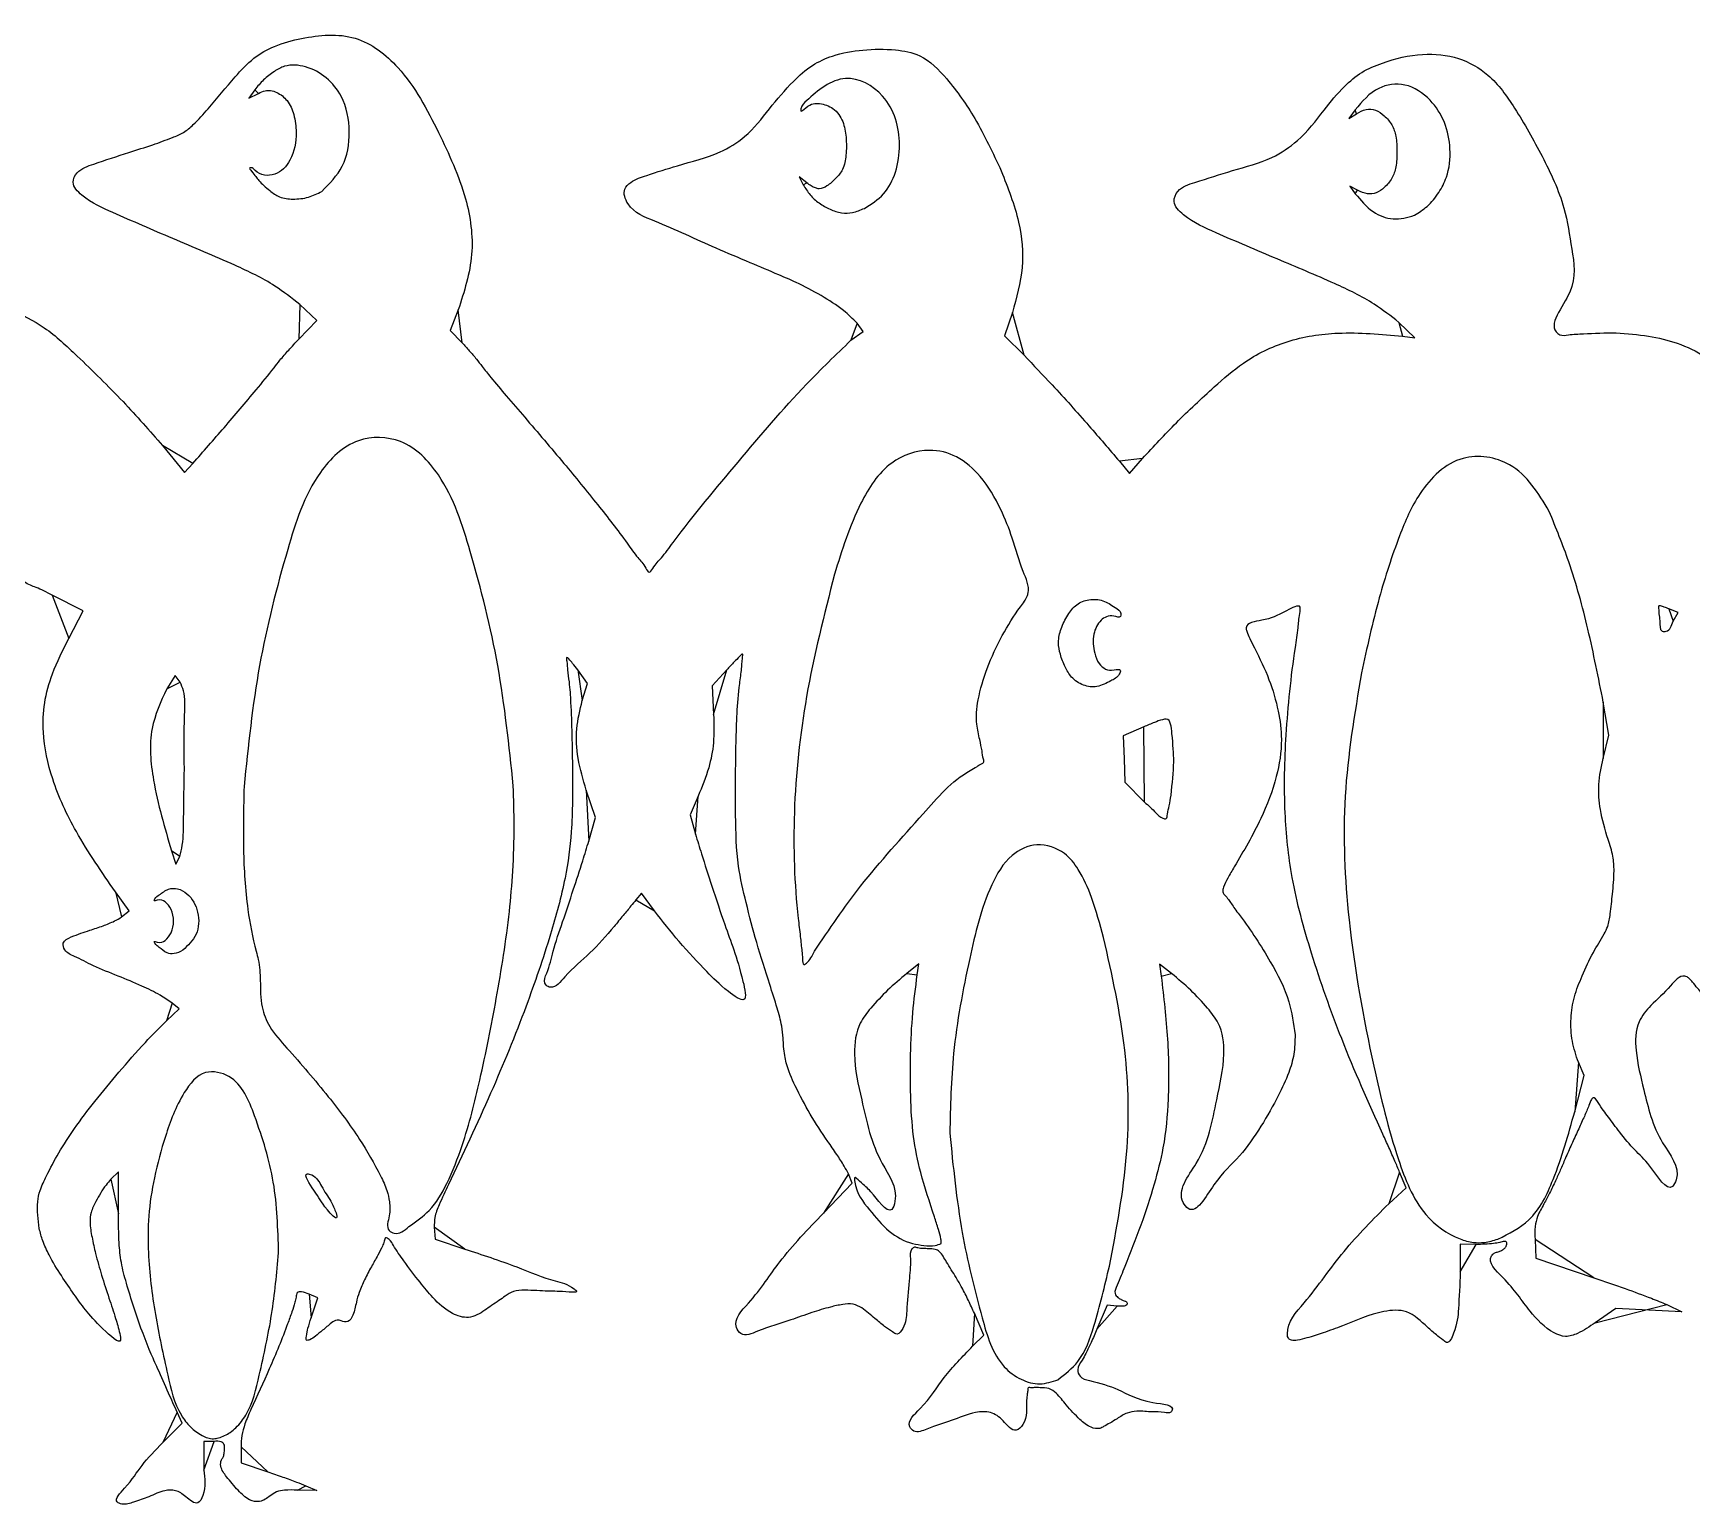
# Model space of a CAD drawing. Extents: x 0 to 2979, y 17 to 451.
# Drawn here: x 1787.6 to 2269.7, y 20 to 447.6 of the extents above; entities that cross this region are included whole.
import ezdxf

# ---------------------------------------------------------------- set-up
doc = ezdxf.new("R2010")
doc.units = 0
doc.layers.add('Layer_1', color=7, linetype='CONTINUOUS')

msp = doc.modelspace()

# ---------------------------------------------------------------- linework, layer by layer
at = {"layer": 'Layer_1', "color": 7}
for points in [[(1851.98728, 431.182112), (1850.26296, 428.760544), (1853.07408, 430.101096)], [(2171.82264, 425.336936), (2170.02624, 422.8), (2172.18496, 424.2)], [(2012.42232, 404.125136), (2010.2292, 405.850248), (2011.4384, 403.525136)], [(1871.44784, 401.608104), (1871.44784, 401.608104)], [(2172.5672, 401.974512), (2170.3344, 403.139168), (2171.88896, 400.969584)], [(2029.19968, 396.712048), (2029.2, 396.712048)], [(2189.07424, 394.695904), (2189.07424, 394.695904)], [(1864.76232, 358.675992), (1870, 364.151984), (1865.07544, 368.78508)], [(1911.14192, 367.213944), (1908.82664, 361.227888), (1912.29408, 357.613944)], [(2072.19896, 366.42128), (2069.8688, 359.64256), (2075.58536, 354.02128)], [(2025.29504, 358.382352), (2028.82528, 360.917552), (2027.09032, 363.354032)], [(2185.6, 359.53176), (2189.2, 359.103064), (2184.52112, 363.590216)], [(1825.2, 327.766008), (1831.6, 319.932008), (1834, 322.611304)], [(2103.32912, 323.230552), (2106.25824, 319.669264), (2110.05232, 324.034632)], [(1797.9448, 271.703016), (1802.1564, 279.805936), (1793.08568, 284.303016)], [(2264.25448, 276.754192), (2265.70904, 279.2314), (2263.05448, 280.348096)], [(2264.25448, 276.754176), (2264.25448, 276.754192)], [(1830.30328, 259.072128), (1828.85624, 260.944264), (1826.40008, 257.072128)], [(1947.16136, 253.67416), (1948.72272, 258.690872), (1945.86568, 262.583032)], [(1989.16944, 262.600008), (1984.9436, 258.000008), (1985.36288, 249.600008)], [(2100.82, 259.4), (2100.82, 259.4)], [(2243.91712, 236.869216), (2245.62112, 243.671024), (2243.96712, 253.235512)], [(2110.40008, 246.052424), (2104.4448, 243.43008), (2104.67976, 236.71504), (2104.91472, 230), (2110.62976, 224.207584)], [(1831.54408, 233.882872), (1831.54408, 233.882872)], [(1949.08784, 212.87708), (1951.07688, 219.75416), (1948.3456, 227.67708)], [(1980.88368, 225.933144), (1978.57632, 220.524512), (1980.10672, 214.862264)], [(2118.31632, 226.15324), (2118.31632, 226.15324)], [(1827.76744, 210.0676), (1829.01656, 206.135192), (1830.17728, 208.350472)], [(1813.29424, 190.809744), (1815.49808, 192.567024), (1811.494, 198.083568)], [(1968.1836, 192.568864), (1964.40936, 197.709144), (1962.80368, 195.773512)], [(1831.068, 181.131752), (1831.068, 181.131752)], [(2014.65744, 180.82096), (2014.65744, 180.82096)], [(2044.55816, 173.969696), (2045.0588, 177.139392), (2041.52936, 174.38468)], [(2118.4836, 174.372912), (2114.96904, 177.115848), (2115.48592, 173.55792)], [(1826.30152, 160.645976), (1830.00016, 164.09184), (1828.00776, 165.729976)], [(2235.65536, 134.171368), (2238.36768, 144.742744), (2236.72328, 148.571368)], [(1812.41776, 104.558168), (1812.40016, 116.716224), (1810.17304, 114.582544)], [(2017.29536, 104.752888), (2025.66616, 113.488496), (2024.54864, 116.144248)], [(2181.6104, 107.483016), (2186.63616, 112.135968), (2184.772, 116.667984)], [(1874.13392, 108.197888), (1874.13392, 108.197888)], [(1896.8, 100.834864), (1896.8, 100.834864)], [(1904.15248, 100.630544), (1904.4, 97.2), (1913.04544, 94.288768)], [(2213.33792, 97.196328), (2213.33792, 97.196296)], [(2224.16336, 97.050704), (2224.4, 91.692464), (2241.24128, 85.97116)], [(2051.53672, 95.897552), (2051.53672, 95.89756)], [(2207, 95.650088), (2202.4, 95.700168), (2202.392, 87.650088)], [(1868.36472, 74.29636), (1870.3396, 80.10264), (1867.77776, 81.179824)], [(2102.7004, 77.727064), (2099.80272, 77.976712), (2096.7888, 70.982864)], [(2262.44128, 78.173264), (2266.8, 76.09668), (2257.2, 76.550976), (2247.6, 77.00528), (2241.6, 72.908224)], [(2060.64416, 66.058904), (2063.90408, 69.3178), (2061.15024, 75.652616)], [(2085.43976, 56.328576), (2085.43976, 56.328576)], [(1825.22024, 38.079952), (1830.90088, 43.759792), (1829.4632, 46.879952)], [(1844.88168, 41.03096), (1844.88168, 41.03096)], [(1840.2, 38.399104), (1837.2, 38.398304), (1837.2, 30.038408)], [(1848, 36.79884), (1848, 32.223008), (1855.8, 29.583232)], [(1866.8, 25.540328), (1870, 24.1372), (1864.38552, 24.2686)]]:
    msp.add_lwpolyline(points, close=True, dxfattribs=at)
for points, knots in [([(1865.07544, 368.78508), (1862.719621, 370.644052), (1856.924285, 375.21714), (1844.235594, 381.186451), (1828.429712, 387.782656), (1813.186606, 394.38803), (1803.350821, 398.746648), (1798.389933, 403.704937), (1800.669918, 408.11639), (1806.964413, 410.154784), (1814.254032, 412.64054), (1821.97881, 415.016784), (1827.268709, 416.977012), (1831.410824, 418.633986), (1834.853782, 421.589202), (1839.733999, 427.098481), (1845.249185, 433.822163), (1851.299361, 440.470236), (1858.037019, 444.257029), (1867.879642, 446.846017), (1881.563127, 448.106863), (1896.380185, 436.525003), (1902.034362, 425.413877), (1905.4, 418.8)], [0, 0, 0, 0, 8.981447, 22.094439, 41.757604, 60.722267, 71.05387, 75.597433, 78.562934, 83.993593, 94.725495, 102.038042, 108.133319, 111.708764, 115.304374, 121.593323, 133.801892, 141.443857, 148.364563, 156.576819, 172.110301, 187.204108, 209.401803, 209.401803, 209.401803, 209.401803]), ([(2027.09032, 363.354032), (2025.808339, 364.606261), (2022.649227, 367.692056), (2016.533887, 371.47762), (2010.227049, 374.902159), (2003.22268, 377.830992), (1995.503904, 381.177709), (1983.310282, 386.1347), (1971.713459, 391.859603), (1960.846277, 395.815777), (1958.727603, 401.990358), (1961.882763, 404.993062), (1967.270761, 406.730045), (1975.975168, 409.577086), (1985.99579, 412.011195), (1995.413265, 417.620878), (2001.483886, 425.657613), (2007.623994, 432.935676), (2013.691913, 438.385015), (2020.646819, 441.560537), (2028.909697, 442.966825), (2037.45778, 443.089126), (2046.602836, 441.426884), (2054.241015, 433.46988), (2062.132995, 422.232422), (2066.549266, 412.778816), (2068.96856, 407.6)], [0, 0, 0, 0, 5.363973, 13.218129, 21.442642, 26.894124, 35.972002, 46.711252, 66.23347, 75.494686, 79.859857, 82.403942, 87.493723, 96.879651, 109.871549, 118.284656, 129.133129, 139.718442, 146.944968, 153.351534, 162.369129, 171.848152, 179.076241, 189.406499, 203.499165, 220.572129, 220.572129, 220.572129, 220.572129]), ([(2184.52112, 363.590216), (2182.188818, 365.414568), (2176.444847, 369.907566), (2164.32276, 375.673236), (2148.888764, 382.112901), (2133.8072, 388.511603), (2123.660996, 393.052662), (2118.398414, 398.05177), (2120.51051, 402.790943), (2127.289131, 404.847127), (2136.288373, 407.836909), (2146.917306, 410.543102), (2156.184646, 416.654861), (2162.254439, 424.602438), (2167.952069, 431.681987), (2173.639494, 436.520245), (2181.386099, 439.759712), (2190.88457, 442.044773), (2201.879975, 441.053646), (2211.624294, 435.454492), (2219.088933, 424.855561), (2226.339859, 411.902281), (2232.810852, 398.372108), (2234.769204, 384.634926), (2236.904182, 372.914592), (2227.286381, 362.598463), (2231.860349, 359.60978), (2234.524681, 360.127505), (2239.850014, 360.311463), (2247.708069, 360.765591), (2256.855057, 359.756187), (2265.726898, 357.810946), (2274.454552, 353.49502), (2283.765132, 346.35262), (2291.884085, 338.879945), (2298.488321, 331.825182), (2302.191317, 329.244755), (2304.473762, 325.804354), (2306.236383, 327.708573), (2308.194714, 329.355722), (2313.038607, 334.381178), (2320.136007, 340.739013), (2331.010794, 346.390326), (2338.509529, 346.931804), (2342.22368, 347.2)], [0, 0, 0, 0, 8.863919, 21.829976, 39.986959, 59.346408, 70.145536, 74.881927, 78.035715, 83.591171, 95.063273, 107.138543, 116.051892, 127.778182, 136.887433, 143.344476, 149.898385, 161.875519, 172.375395, 182.192274, 194.524351, 210.627635, 226.963528, 239.088503, 251.643147, 264.116796, 264.861809, 267.315962, 271.692006, 281.208297, 290.666851, 299.282864, 308.296653, 319.629737, 334.252746, 341.90832, 347.461856, 349.715509, 350.991129, 353.970918, 358.017644, 371.484646, 382.76971, 393.844749, 393.844749, 393.844749, 393.844749]), ([(1871.44784, 401.608104), (1873.718278, 403.902828), (1878.425806, 408.66071), (1880.035948, 419.115062), (1878.339578, 428.473762), (1873.062292, 434.978097), (1867.170722, 438.171285), (1861.415109, 438.674464), (1857.460028, 436.44225), (1854.494577, 434.177196), (1852.812037, 432.167323), (1851.98728, 431.182112)], [0, 0, 0, 0, 9.466228, 19.627284, 30.254465, 37.124871, 43.971251, 50.021642, 53.34803, 57.343155, 61.184461, 61.184461, 61.184461, 61.184461]), ([(2029.2, 396.712048), (2031.190121, 397.963291), (2035.249364, 400.515449), (2038.715605, 407.422774), (2040.090036, 417.436699), (2036.861477, 429.575299), (2023.090171, 437.184157), (2014.695214, 430.194137), (2010.909221, 426.626352), (2010.51683, 424.433517), (2013.283175, 427.172647), (2016.007316, 427.466267), (2020.55494, 425.986797), (2023.199891, 422.053092), (2024.005206, 417.188457), (2023.993281, 412.498641), (2023.237177, 408.169349), (2020.904827, 405.258531), (2018.645771, 403.357332), (2016.471929, 402.1811), (2014.856245, 402.653236), (2013.659417, 403.243816), (2012.846679, 403.822819), (2012.42232, 404.125136)], [0, 0, 0, 0, 6.939302, 14.154074, 22.217163, 37.143328, 49.119433, 62.065664, 64.990276, 65.604447, 67.360019, 71.550578, 75.677413, 80.410346, 85.026971, 90.295074, 94.524094, 97.85683, 101.15269, 103.603344, 104.62876, 106.055581, 107.614584, 107.614584, 107.614584, 107.614584]), ([(1853.07408, 430.101096), (1853.714509, 430.414086), (1854.823145, 430.955898), (1856.721264, 431.078555), (1859.033315, 430.24557), (1861.782155, 428.060312), (1863.618363, 423.7709), (1864.304005, 417.79428), (1863.235161, 411.138959), (1858.337814, 405.704284), (1852.975699, 406.321936), (1851.33576, 408.606338), (1850.230887, 408.443149), (1851.979159, 406.476086), (1853.060583, 404.671899), (1856.134535, 402.029304), (1859.216629, 399.67887), (1863.318235, 399.26386), (1867.555573, 399.705426), (1870.190886, 400.99366), (1871.44784, 401.608104)], [0, 0, 0, 0, 2.120902, 3.671456, 5.552125, 9.372406, 13.839913, 19.129357, 27.351915, 33.392637, 39.191398, 40.668087, 40.955233, 42.026032, 45.49256, 49.756649, 53.159956, 57.094728, 61.660565, 65.824246, 65.824246, 65.824246, 65.824246]), ([(2189.07424, 394.695904), (2190.348083, 395.497323), (2193.130214, 397.247658), (2196.235087, 401.154131), (2199.089144, 406.681362), (2199.819877, 413.86725), (2198.258017, 421.799671), (2193.847741, 428.685302), (2186.877081, 433.501284), (2177.620648, 432.229522), (2173.879037, 427.78155), (2171.82264, 425.336936)], [0, 0, 0, 0, 4.489006, 9.804189, 14.724423, 23.002269, 30.88906, 38.559627, 47.124786, 54.74893, 64.052354, 64.052354, 64.052354, 64.052354]), ([(2172.18496, 424.2), (2173.110299, 424.715978), (2174.83272, 425.676418), (2177.950866, 425.452288), (2180.498547, 423.621065), (2182.687847, 421.057136), (2183.907063, 417.358457), (2184.052583, 413.199451), (2183.905875, 409.043496), (2182.691393, 405.337648), (2180.523699, 402.84079), (2178.141957, 401.002928), (2175.197703, 400.720735), (2173.503445, 401.528269), (2172.5672, 401.974512)], [0, 0, 0, 0, 3.123026, 5.81318, 8.829614, 12.298756, 15.784091, 20.259657, 24.735223, 28.220558, 31.6897, 34.535432, 37.017501, 40.08318, 40.08318, 40.08318, 40.08318]), ([(1905.4, 418.8), (1908.378986, 412.525321), (1913.690438, 401.337736), (1916.26407, 383.08277), (1912.859734, 372.535869), (1911.14192, 367.213944)], [0, 0, 0, 0, 20.800675, 37.087046, 53.675611, 53.675611, 53.675611, 53.675611]), ([(2068.96856, 407.6), (2070.902488, 402.716601), (2074.458033, 393.738422), (2075.846917, 379.367172), (2073.422749, 370.764269), (2072.19896, 366.42128)], [0, 0, 0, 0, 15.722693, 28.906328, 42.347066, 42.347066, 42.347066, 42.347066]), ([(2011.4384, 403.525136), (2012.048118, 402.534805), (2013.279607, 400.534563), (2015.987393, 398.147452), (2019.119966, 396.398293), (2022.40945, 395.248833), (2025.951341, 395.326877), (2028.059342, 396.22578), (2029.19968, 396.712048)], [0, 0, 0, 0, 3.473603, 7.01588, 10.672681, 14.207564, 17.339783, 21.030927, 21.030927, 21.030927, 21.030927]), ([(2171.88896, 400.969584), (2173.461585, 399.064813), (2176.353379, 395.562257), (2182.921933, 392.942154), (2187.009578, 394.107361), (2189.07424, 394.695904)], [0, 0, 0, 0, 7.350607, 13.516539, 19.809504, 19.809504, 19.809504, 19.809504]), ([(1757.86472, 370.05028), (1761.892845, 370.168795), (1769.641102, 370.396764), (1780.916826, 367.548386), (1791.491591, 362.248777), (1801.914533, 352.39442), (1813.494418, 341.102957), (1821.414838, 332.078696), (1825.2, 327.766008)], [0, 0, 0, 0, 12.036762, 23.15319, 34.512461, 47.113086, 65.905457, 83.106849, 83.106849, 83.106849, 83.106849]), ([(1834, 322.611304), (1837.030821, 326.060578), (1843.23553, 333.121946), (1851.112384, 342.377903), (1856.491515, 348.929763), (1859.50509, 352.894212), (1861.924252, 355.631871), (1863.790174, 357.633265), (1864.76232, 358.675992)], [0, 0, 0, 0, 13.774795, 28.199819, 36.460527, 39.202495, 43.134928, 47.412171, 47.412171, 47.412171, 47.412171]), ([(1912.29408, 357.613944), (1912.986336, 356.865457), (1914.404621, 355.331967), (1916.339035, 353.065512), (1918.343394, 350.41723), (1921.184548, 346.847153), (1925.334498, 341.932093), (1932.472451, 333.644479), (1941.479641, 323.202394), (1951.434277, 310.90206), (1958.492161, 301.95082), (1963.067131, 295.37078), (1965.197595, 293.221916), (1966.595472, 290.352282), (1968.287806, 293.138451), (1970.494119, 295.383914), (1978.597371, 306.512424), (1992.401121, 322.885311), (2009.34911, 343.019103), (2020.930112, 354.176923), (2025.29504, 358.382352)], [0, 0, 0, 0, 3.058587, 6.266388, 8.933518, 13.020789, 19.952809, 28.230833, 45.826691, 61.385923, 75.45552, 80.654305, 84.444411, 86.006079, 87.543278, 91.523649, 97.091688, 127.184959, 157.258131, 175.449084, 175.449084, 175.449084, 175.449084]), ([(2110.05232, 324.034632), (2113.285795, 327.532269), (2119.953831, 334.745057), (2129.78522, 343.92346), (2139.907536, 352.777313), (2152.115435, 358.761129), (2168.121894, 361.196158), (2179.361046, 360.125881), (2185.6, 359.53176)], [0, 0, 0, 0, 14.283199, 29.454654, 40.355397, 54.511962, 69.540779, 88.292855, 88.292855, 88.292855, 88.292855]), ([(2075.58536, 354.02128), (2078.318098, 351.166632), (2084.746006, 344.45197), (2093.980313, 334.168647), (2100.390587, 326.668632), (2103.32912, 323.230552)], [0, 0, 0, 0, 11.855046, 27.885274, 41.453492, 41.453492, 41.453492, 41.453492]), ([(1927.13024, 228.940344), (1925.909223, 240.625726), (1923.50339, 263.650034), (1915.802779, 293.825205), (1908.478598, 317.171595), (1895.933766, 330.27702), (1880.679255, 330.660132), (1867.723052, 317.846897), (1860.378198, 294.286408), (1852.47276, 263.818646), (1850.084439, 240.498151), (1848.87616, 228.700048)], [0, 0, 0, 0, 35.186368, 69.329511, 93.39336, 108.057361, 120.264822, 134.68113, 158.942554, 193.621743, 229.130748, 229.130748, 229.130748, 229.130748]), ([(2014.65744, 180.82096), (2019.001398, 187.235694), (2028.556863, 201.346276), (2044.2389, 218.334757), (2054.998848, 230.828076), (2061.720108, 234.358267), (2062.876439, 235.187842), (2064.101241, 235.614244), (2063.585224, 237.23511), (2063.415551, 239.287851), (2062.610544, 242.742567), (2061.846269, 246.401997), (2061.649004, 250.320293), (2062.514597, 255.813353), (2064.844229, 263.418184), (2068.938216, 272.534042), (2073.00941, 278.805254), (2075.64844, 282.443307), (2076.453019, 283.797013), (2077.381153, 286.715388), (2074.533057, 292.492169), (2072.510004, 300.504466), (2068.69892, 310.032158), (2063.783102, 318.495903), (2056.553911, 325.004582), (2046.926539, 327.363297), (2035.286427, 323.208947), (2026.317048, 309.015109), (2022.677248, 297.36404), (2020.49568, 290.3808)], [0, 0, 0, 0, 23.186003, 51.00258, 69.630286, 71.786269, 73.40546, 74.137427, 75.118442, 77.546718, 80.903617, 85.457832, 88.855227, 92.579213, 102.079526, 112.633509, 122.454658, 124.440936, 126.120364, 127.161471, 133.489117, 143.731911, 152.682844, 163.987871, 172.934639, 181.024125, 192.574969, 207.300057, 229.329322, 229.329322, 229.329322, 229.329322]), ([(2228.24896, 308.650152), (2225.069792, 313.96139), (2219.448208, 323.35302), (2201.540621, 326.237521), (2190.236381, 314.864458), (2183.924961, 300.04162), (2178.217339, 282.501027), (2175.264674, 269.012641), (2173.66488, 261.704448)], [0, 0, 0, 0, 17.782026, 31.443178, 47.550683, 61.195197, 80.17789, 102.625279, 102.625279, 102.625279, 102.625279]), ([(2243.96712, 253.235512), (2242.558431, 260.305893), (2239.820393, 274.04844), (2234.792323, 292.670409), (2230.230535, 303.810889), (2228.24896, 308.650152)], [0, 0, 0, 0, 21.631014, 42.043738, 57.720477, 57.720477, 57.720477, 57.720477]), ([(2020.49568, 290.3808), (2017.500193, 278.589966), (2011.717569, 255.828406), (2008.117734, 222.265446), (2008.8837, 198.68328), (2010.543506, 185.532208), (2010.954616, 181.376746), (2011.199804, 179.069311), (2011.222034, 176.382679), (2013.592082, 178.407329), (2014.205583, 179.797252), (2014.65744, 180.82096)], [0, 0, 0, 0, 36.445158, 70.35538, 101.101283, 106.420527, 110.682764, 112.96647, 114.643705, 115.973608, 119.691174, 119.691174, 119.691174, 119.691174]), ([(1793.08568, 284.303016), (1791.499202, 285.150425), (1788.731961, 286.628534), (1785.79505, 287.383072), (1783.462247, 289.302926), (1782.933508, 287.99016), (1783.087776, 286.73735), (1783.218508, 285.641517), (1783.29504, 285)], [0, 0, 0, 0, 5.183438, 9.041302, 10.742674, 11.322451, 12.687708, 14.615522, 14.615522, 14.615522, 14.615522]), ([(2100.82, 259.4), (2101.726551, 259.855544), (2102.966027, 260.478385), (2103.99601, 262.989352), (2101.282151, 262.429724), (2099.264415, 262.586534), (2097.059172, 264.590485), (2095.782478, 268.147539), (2095.381804, 272.692981), (2097.497111, 277.229418), (2100.728133, 278.796838), (2103.66159, 277.571621), (2103.837112, 279.659809), (2101.492583, 281.061411), (2098.674469, 283.028948), (2094.479332, 283.271496), (2090.635135, 281.807263), (2088.094425, 278.449727), (2086.284458, 274.734285), (2085.351736, 270.758774), (2086.091087, 266.951439), (2087.38043, 263.558271), (2089.367476, 260.198815), (2092.653925, 257.871549), (2097.021378, 257.401032), (2099.518672, 258.715196), (2100.82, 259.4)], [0, 0, 0, 0, 3.140433, 4.293738, 6.131705, 8.596771, 11.064128, 14.308793, 19.85088, 24.37539, 28.286627, 30.189727, 30.981199, 33.437976, 37.463187, 41.542587, 45.371896, 49.34536, 53.777588, 57.813513, 61.295281, 65.220206, 68.704567, 72.850939, 76.828925, 81.157361, 81.157361, 81.157361, 81.157361]), ([(2184.772, 116.667984), (2184.323684, 117.727536), (2183.311822, 120.118977), (2181.678822, 123.798877), (2176.280782, 135.562977), (2168.071597, 154.121089), (2159.242636, 179.036753), (2153.215893, 200.956211), (2150.993791, 222.321028), (2151.547153, 244.783717), (2153.384923, 262.38601), (2155.270015, 274.413983), (2155.484846, 277.941594), (2156.352832, 282.158034), (2149.67177, 278.598229), (2146.712156, 277.14974), (2139.772522, 276.299673), (2140.405871, 273.392292), (2141.297141, 271.512732), (2143.673272, 266.879235), (2146.953007, 260.054891), (2149.613165, 251.090218), (2150.858372, 241.543209), (2149.13593, 230.793185), (2144.309547, 218.303768), (2138.796445, 208.888291), (2134.896821, 202.328511), (2133.77706, 200.011117), (2133.084207, 197.994154), (2134.721113, 196.459835), (2136.146206, 194.081218), (2140.901178, 187.965737), (2146.801629, 178.874003), (2152.883692, 167.318359), (2153.938468, 159.818075), (2154.3936, 156.581736)], [0, 0, 0, 0, 3.451448, 7.790024, 12.077026, 42.283444, 68.616245, 91.353453, 110.263609, 132.874627, 158.392878, 164.126896, 168.377813, 170.22986, 174.275387, 182.034927, 187.039971, 188.034866, 190.314053, 193.420892, 203.563976, 213.038315, 221.346394, 232.231891, 245.277143, 261.276245, 265.077313, 267.936384, 269.290644, 270.867317, 273.956664, 277.89032, 293.868003, 306.709182, 316.455653, 316.455653, 316.455653, 316.455653]), ([(2263.05448, 280.348096), (2262.587537, 280.533746), (2261.772673, 280.857725), (2260.888875, 281.12521), (2259.932959, 281.312368), (2260.13244, 280.056547), (2260.093908, 278.7696), (2260.581639, 276.659985), (2260.190918, 273.672775), (2263.278079, 273.74571), (2263.834029, 275.458693), (2264.25448, 276.754176)], [0, 0, 0, 0, 1.472109, 2.568981, 3.074956, 3.779158, 5.350314, 7.459774, 10.51814, 11.664359, 15.221028, 15.221028, 15.221028, 15.221028]), ([(1811.494, 198.083568), (1807.526152, 203.81941), (1800.376217, 214.155212), (1792.977169, 229.802291), (1790.272316, 242.713391), (1790.582566, 253.161529), (1793.230236, 262.376304), (1796.244973, 268.340288), (1797.9448, 271.703016)], [0, 0, 0, 0, 20.905032, 37.670194, 51.561597, 60.043268, 68.776454, 80.066126, 80.066126, 80.066126, 80.066126]), ([(1945.86568, 262.583032), (1945.355145, 263.246779), (1944.482728, 264.381011), (1943.644837, 265.453914), (1942.458321, 266.515592), (1942.84711, 264.228154), (1942.849679, 262.45299), (1943.523611, 258.185647), (1943.884634, 252.075687), (1944.219994, 243.352504), (1944.356658, 230.871567), (1944.437717, 216.905228), (1942.295974, 200.982758), (1937.61599, 184.076441), (1930.483725, 163.172196), (1920.509729, 138.90139), (1912.459948, 121.851083), (1908.2956, 113.030544)], [0, 0, 0, 0, 2.423908, 4.142049, 4.80572, 5.880108, 8.41833, 11.879522, 17.92343, 27.248855, 37.844606, 55.463906, 69.046762, 85.894485, 107.994085, 135.29484, 164.555363, 164.555363, 164.555363, 164.555363]), ([(2005.60104, 155.600008), (2005.480722, 156.775526), (2005.177986, 159.733276), (2003.711404, 164.925294), (2001.122402, 172.946859), (1997.820116, 183.091593), (1994.875661, 194.579558), (1992.018216, 206.853639), (1991.652193, 222.501542), (1991.770626, 240.335142), (1992.27242, 254.107945), (1993.518641, 262.735289), (1993.594522, 264.938916), (1993.985045, 267.66664), (1992.50511, 266.023001), (1991.211117, 264.834699), (1989.9165, 263.417693), (1989.16944, 262.600008)], [0, 0, 0, 0, 3.540023, 8.907135, 16.12292, 28.854929, 40.880656, 51.723432, 66.531118, 87.719445, 104.78224, 109.145573, 112.248135, 113.426799, 114.408631, 116.738291, 119.916767, 119.916767, 119.916767, 119.916767]), ([(2173.66488, 261.704448), (2171.664797, 249.812628), (2167.671156, 226.067787), (2169.469565, 187.493683), (2175.855182, 152.233494), (2182.862435, 123.588336), (2190.038489, 105.025274), (2199.631201, 97.827729), (2205.924561, 96.145059), (2209.723951, 96.098134), (2212.038331, 96.801416), (2213.33792, 97.196328)], [0, 0, 0, 0, 36.08208, 72.046434, 115.164709, 143.219393, 161.075279, 173.290793, 177.323028, 180.48652, 184.53783, 184.53783, 184.53783, 184.53783]), ([(1826.40008, 257.072128), (1824.661486, 253.305704), (1820.789846, 244.918331), (1822.418184, 228.298661), (1825.795052, 216.789792), (1827.76744, 210.0676)], [0, 0, 0, 0, 12.257751, 27.296535, 48.416315, 48.416315, 48.416315, 48.416315]), ([(1831.54408, 233.882872), (1831.454785, 239.069604), (1831.325722, 246.566286), (1831.944531, 255.247507), (1830.661255, 258.237936), (1830.30328, 259.072128)], [0, 0, 0, 0, 15.684716, 22.670019, 25.372449, 25.372449, 25.372449, 25.372449]), ([(1948.3456, 227.67708), (1947.438642, 230.723017), (1945.713632, 236.516304), (1945.190541, 245.452992), (1946.51097, 250.961091), (1947.16136, 253.67416)], [0, 0, 0, 0, 9.520841, 18.108376, 26.444087, 26.444087, 26.444087, 26.444087]), ([(1985.36288, 249.600008), (1985.4505, 246.862255), (1985.616723, 241.668513), (1984.052388, 233.631568), (1982.000827, 228.647268), (1980.88368, 225.933144)], [0, 0, 0, 0, 8.196966, 15.550315, 24.341664, 24.341664, 24.341664, 24.341664]), ([(2118.31632, 226.15324), (2118.699755, 229.525294), (2119.405618, 235.732877), (2118.760371, 241.962549), (2118.220616, 248.73469), (2115.329765, 248.022513), (2113.235387, 247.250229), (2111.432382, 246.488531), (2110.40008, 246.052424)], [0, 0, 0, 0, 9.787267, 18.017289, 22.516509, 23.644749, 26.132899, 29.465605, 29.465605, 29.465605, 29.465605]), ([(2236.72328, 148.571368), (2236.05419, 150.585467), (2234.682899, 154.713334), (2234.375014, 161.227433), (2235.314049, 167.716718), (2237.964668, 174.01776), (2240.691993, 180.215249), (2243.651237, 184.735839), (2245.539521, 188.41655), (2246.129699, 192.403781), (2246.649778, 197.769487), (2247.232165, 203.351331), (2246.903365, 208.755426), (2244.89063, 214.553695), (2242.958131, 221.420058), (2242.32703, 229.466111), (2243.380091, 234.36893), (2243.91712, 236.869216)], [0, 0, 0, 0, 6.341744, 12.997317, 19.350828, 25.84516, 33.416963, 39.621678, 42.050519, 45.741241, 51.565632, 58.289514, 62.545807, 67.670856, 76.601558, 83.939999, 91.577024, 91.577024, 91.577024, 91.577024]), ([(1830.17728, 208.350472), (1830.447945, 209.44199), (1831.345701, 213.062401), (1831.27656, 221.671944), (1831.438729, 229.074124), (1831.54408, 233.882872)], [0, 0, 0, 0, 3.366029, 11.16464, 25.62485, 25.62485, 25.62485, 25.62485]), ([(1848.87616, 228.700048), (1848.733302, 222.617768), (1848.453526, 210.706097), (1849.467463, 194.653582), (1851.4823, 184.017778), (1853.102323, 178.239219), (1853.47229, 175.380549), (1853.698424, 170.792594), (1853.541001, 165.117843), (1856.335228, 158.207012), (1863.755558, 150.121085), (1872.821341, 139.531098), (1882.126853, 127.20336), (1887.462962, 117.847189), (1890.423569, 111.77386), (1891.250915, 107.778358), (1891.37211, 104.088681), (1889.916318, 100.052047), (1893.579272, 98.162186), (1895.436284, 99.703203), (1896.8, 100.834864)], [0, 0, 0, 0, 18.249219, 35.739672, 48.137734, 50.641534, 53.727502, 56.752725, 64.442287, 70.535396, 78.541713, 97.129738, 112.481321, 124.744487, 129.403113, 132.704889, 136.758719, 141.056211, 142.75529, 147.452388, 147.452388, 147.452388, 147.452388]), ([(1896.8, 100.834864), (1898.88117, 102.289942), (1903.536643, 105.544878), (1908.462021, 114.050062), (1913.373115, 126.746772), (1917.927597, 144.842135), (1922.416804, 167.532291), (1925.706223, 187.794401), (1927.109385, 204.569804), (1927.52554, 216.769159), (1927.256736, 225.045574), (1927.13024, 228.940344)], [0, 0, 0, 0, 7.54202, 16.871113, 28.791941, 48.488282, 72.655017, 98.237316, 109.990782, 123.139986, 134.828092, 134.828092, 134.828092, 134.828092]), ([(2110.62976, 224.207584), (2111.737517, 223.184105), (2113.496317, 221.559113), (2115.224892, 219.62703), (2117.202498, 219.160298), (2117.258231, 221.271608), (2117.9032, 223.228719), (2118.169027, 225.110538), (2118.31632, 226.15324)], [0, 0, 0, 0, 4.479293, 7.111833, 8.055821, 9.40332, 11.88043, 14.958532, 14.958532, 14.958532, 14.958532]), ([(1956.43656, 188.050136), (1954.144181, 185.35798), (1949.638321, 180.066326), (1943.313583, 175.264381), (1939.445714, 170.032317), (1937.226397, 170.521579), (1936.662212, 170.943656), (1935.825894, 172.196503), (1937.593787, 175.756635), (1938.681645, 181.51709), (1941.632924, 189.652024), (1944.476832, 198.376874), (1947.053325, 206.215088), (1948.502726, 210.961132), (1949.08784, 212.87708)], [0, 0, 0, 0, 10.416164, 20.473822, 25.667435, 26.331597, 27.043531, 27.743531, 30.660536, 37.320073, 46.297732, 56.123539, 65.002685, 71.013782, 71.013782, 71.013782, 71.013782]), ([(1980.10672, 214.862264), (1980.675783, 212.965729), (1982.195988, 207.899298), (1985.053107, 199.282256), (1989.236399, 186.26972), (1992.619352, 178.242486), (1995.546757, 164.766398), (1987.883521, 170.340958), (1982.896337, 175.372454), (1975.25184, 183.538737), (1970.508203, 189.599036), (1968.1836, 192.568864)], [0, 0, 0, 0, 5.929153, 15.839225, 27.586125, 44.937992, 50.257659, 55.376035, 63.870212, 75.763334, 87.192186, 87.192186, 87.192186, 87.192186]), ([(2098.72616, 184.8), (2097.643481, 188.710622), (2095.757873, 195.521416), (2092.190308, 203.972234), (2087.186736, 210.181269), (2079.41641, 212.903853), (2070.768443, 208.749688), (2063.879891, 196.639336), (2059.232649, 176.948128), (2054.58223, 152.817234), (2054.18828, 135.743832), (2054.0096, 128)], [0, 0, 0, 0, 12.175856, 21.205642, 27.307882, 35.715944, 43.560609, 53.939209, 76.269275, 104.222423, 127.424399, 127.424399, 127.424399, 127.424399]), ([(1831.068, 181.131752), (1832.58089, 182.556881), (1835.705593, 185.500324), (1835.97847, 192.277597), (1833.355647, 197.157537), (1829.779011, 199.193814), (1826.660979, 199.13352), (1824.582374, 197.406898), (1823.213212, 196.574836), (1822.576069, 195.326792), (1824.424192, 196.056272), (1826.143536, 195.322338), (1828.008058, 192.859161), (1828.558327, 189.600018), (1828.008019, 186.340775), (1826.143652, 183.877833), (1824.423932, 183.143346), (1822.576336, 183.873604), (1823.212097, 182.623483), (1824.501514, 181.888509), (1826.157504, 180.22726), (1828.806199, 179.949888), (1830.245682, 180.702064), (1831.068, 181.131752)], [0, 0, 0, 0, 6.033063, 12.46061, 18.667593, 21.717022, 24.361768, 27.501203, 29.256813, 29.753264, 30.613302, 32.965, 35.802568, 39.238104, 42.673641, 45.511208, 47.862907, 48.722944, 49.2194, 50.975003, 53.709848, 55.759693, 58.490934, 58.490934, 58.490934, 58.490934]), ([(1962.80368, 195.773512), (1962.316475, 195.184245), (1961.065468, 193.671171), (1958.943788, 191.096138), (1957.309284, 189.110398), (1956.43656, 188.050136)], [0, 0, 0, 0, 2.293781, 5.889798, 10.009536, 10.009536, 10.009536, 10.009536]), ([(1828.00776, 165.729976), (1826.8458, 166.535749), (1824.059474, 168.467955), (1818.704086, 170.98136), (1812.187864, 173.687092), (1805.467985, 176.286033), (1800.514398, 179.040018), (1796.759885, 180.516755), (1795.856213, 183.712257), (1799.748034, 185.540776), (1803.452041, 186.748392), (1807.767176, 188.163141), (1810.889804, 189.379912), (1812.609379, 190.402482), (1813.29424, 190.809744)], [0, 0, 0, 0, 4.236542, 10.159031, 17.675302, 25.462005, 31.60867, 34.968337, 36.942508, 39.895659, 45.613947, 49.683708, 53.288389, 55.674271, 55.674271, 55.674271, 55.674271]), ([(2100.41536, 89.321808), (2102.471793, 100.120287), (2106.419197, 120.848394), (2105.821067, 153.276054), (2101.164029, 173.968111), (2098.72616, 184.8)], [0, 0, 0, 0, 32.916833, 63.185157, 96.436422, 96.436422, 96.436422, 96.436422]), ([(2041.52936, 174.38468), (2039.631943, 172.790719), (2035.906346, 169.66096), (2031.418677, 164.827762), (2026.850075, 159.141541), (2025.7105, 149.393321), (2028.872151, 135.78655), (2031.995205, 121.139113), (2039.381215, 111.803458), (2036.591613, 103.140395), (2031.357833, 111.35743), (2028.985658, 112.775709), (2026.161182, 115.652152), (2026.699483, 110.454735), (2030.37726, 106.1586), (2035.847756, 99.256303), (2041.741576, 96.041685), (2046.448741, 95.340626), (2049.335949, 95.085962), (2050.953118, 95.682334), (2051.53672, 95.897552)], [0, 0, 0, 0, 7.420542, 14.570306, 19.839635, 28.947747, 42.509715, 61.886109, 73.511898, 76.037412, 83.986172, 88.467235, 90.247846, 91.070927, 100.661122, 109.036733, 116.724356, 120.071357, 123.348944, 125.199629, 125.199629, 125.199629, 125.199629]), ([(2051.53672, 95.89756), (2051.509805, 96.340929), (2051.424349, 97.74865), (2050.607711, 100.335864), (2048.602749, 106.748503), (2045.519372, 115.58123), (2043.185003, 127.372457), (2042.530704, 138.869021), (2042.511414, 150.867731), (2043.086981, 162.62054), (2044.084142, 170.312962), (2044.55816, 173.969696)], [0, 0, 0, 0, 1.32961, 4.221589, 8.073639, 21.532276, 32.219827, 44.013734, 56.01285, 68.217519, 79.276158, 79.276158, 79.276158, 79.276158]), ([(2154.3936, 156.581736), (2154.343417, 154.689863), (2154.244048, 150.943758), (2152.47825, 145.003633), (2149.189256, 138.004893), (2144.589295, 129.944858), (2138.235628, 120.618333), (2131.220673, 115.080129), (2125.233713, 103.331517), (2119.350431, 110.775876), (2128.772785, 121.642322), (2130.951077, 135.650903), (2134.313353, 149.413329), (2133.145259, 159.13842), (2128.582, 164.825789), (2124.098479, 169.654424), (2120.377634, 172.781253), (2118.4836, 174.372912)], [0, 0, 0, 0, 5.654401, 11.196299, 18.434761, 28.765356, 39.397554, 50.607837, 60.789815, 63.094901, 75.063522, 94.439916, 108.001884, 117.109996, 122.376802, 129.522282, 136.930696, 136.930696, 136.930696, 136.930696]), ([(2277.42008, 163.300624), (2276.300292, 164.536492), (2274.26154, 166.786584), (2271.723379, 169.631762), (2270.146863, 171.59649), (2269.209436, 172.754849), (2268.459221, 173.369096), (2266.254747, 174.108175), (2262.671617, 169.489465), (2258.294421, 165.874019), (2253.273551, 159.835977), (2253.216736, 150.751005), (2256.167115, 139.059244), (2259.03066, 126.497089), (2266.913349, 117.736438), (2262.974981, 109.773968), (2257.815067, 118.91407), (2253.049415, 122.910306), (2248.980206, 127.887089), (2245.363692, 132.768288), (2243.350639, 135.47162), (2241.18354, 138.901465), (2240.10459, 137.087756), (2239.554213, 135.193861), (2238.166082, 132.261187), (2236.561441, 128.668851), (2234.727957, 124.696818), (2233.005358, 120.835196), (2231.499278, 117.271852), (2230.021112, 113.93212), (2228.423067, 110.66828), (2226.648621, 107.258414), (2224.851954, 104.185634), (2223.969793, 100.615215), (2224.093733, 98.332865), (2224.16336, 97.050704)], [0, 0, 0, 0, 5.003742, 9.110104, 11.432171, 12.563747, 13.574092, 14.307087, 19.272231, 27.387551, 33.265201, 41.609959, 53.222215, 69.599276, 81.018275, 83.234087, 92.048782, 98.538326, 105.250487, 110.748979, 115.986017, 117.951537, 119.009812, 121.012106, 124.399167, 128.439675, 132.92782, 137.48805, 141.133603, 144.531197, 148.444484, 152.029781, 156.074895, 159.065447, 162.89909, 162.89909, 162.89909, 162.89909]), ([(2115.48592, 173.55792), (2116.202251, 167.470825), (2117.593643, 155.64733), (2117.764015, 138.939304), (2116.535892, 124.767265), (2113.338291, 112.58516), (2109.705653, 101.126569), (2105.634653, 91.295378), (2103.201593, 84.984397), (2101.639102, 81.656496), (2102.742829, 80.255821), (2103.645331, 79.741452), (2104.330052, 79.34397), (2104.88232, 79.216367), (2105.31653, 79.114076), (2105.531838, 78.765724), (2105.691933, 78.279836), (2105.087332, 77.754568), (2104.047863, 77.684867), (2103.200686, 77.711397), (2102.7004, 77.727064)], [0, 0, 0, 0, 18.375027, 35.691416, 50.050724, 60.893164, 73.349391, 86.286861, 92.166749, 94.679312, 96.039934, 97.001448, 97.83421, 98.374433, 98.721103, 99.108136, 99.550944, 100.110111, 101.152075, 102.654791, 102.654791, 102.654791, 102.654791]), ([(1810.17304, 114.582544), (1809.690978, 114.037487), (1808.593049, 112.796084), (1807.166333, 110.61627), (1805.727385, 107.947014), (1804.295304, 105.208025), (1803.981629, 101.567543), (1804.67794, 97.605595), (1805.795404, 92.456669), (1807.484693, 86.549326), (1809.519664, 80.334589), (1811.436391, 74.539242), (1812.533089, 70.896133), (1813.554426, 65.778483), (1804.085821, 74.477799), (1799.928882, 80.486254), (1793.370102, 89.900563), (1790.401563, 96.417888), (1789.224909, 100.312491), (1788.912642, 104.143808), (1788.693671, 107.870697), (1789.607773, 111.776164), (1791.856371, 116.438427), (1795.036424, 122.541333), (1799.799513, 129.738034), (1805.646614, 137.562041), (1812.591448, 145.861191), (1819.474669, 153.739437), (1824.247664, 158.568146), (1826.30152, 160.645976)], [0, 0, 0, 0, 2.181282, 4.968018, 7.780514, 11.311207, 14.101857, 18.551588, 23.330705, 29.925472, 36.920826, 43.133536, 47.675504, 49.591248, 55.658479, 68.781641, 82.260503, 86.808501, 90.483588, 94.35778, 98.326919, 101.611725, 106.253854, 113.815193, 122.253177, 132.102583, 143.10866, 154.710242, 163.473303, 163.473303, 163.473303, 163.473303]), ([(2024.54864, 116.144248), (2024.147132, 116.906041), (2023.120083, 118.854689), (2021.071776, 121.985542), (2017.609048, 126.907408), (2013.329082, 133.413062), (2009.347749, 141.050498), (2006.760796, 146.762777), (2005.99054, 150.6882), (2005.690452, 153.094282), (2005.630251, 154.781372), (2005.60104, 155.600008)], [0, 0, 0, 0, 2.582423, 6.605774, 11.208371, 20.645508, 29.918539, 37.084267, 39.288768, 41.894652, 44.351051, 44.351051, 44.351051, 44.351051]), ([(1858.93424, 93.245664), (1858.719284, 100.154477), (1858.293764, 113.830928), (1852.976856, 130.683808), (1847.5862, 144.444267), (1836.63268, 146.886723), (1829.884356, 138.182808), (1826.019984, 127.622383), (1822.677161, 115.457853), (1820.932935, 104.126183), (1820.882023, 90.781177), (1822.869663, 75.267545), (1826.224769, 59.627846), (1828.868884, 48.121057), (1833.135364, 42.490648), (1836.347045, 40.11762), (1839.34661, 38.978613), (1841.60354, 39.445647), (1843.249376, 40.063092), (1844.334624, 40.706585), (1844.88168, 41.03096)], [0, 0, 0, 0, 20.518282, 40.617294, 54.197483, 61.100679, 69.575804, 83.421175, 95.881464, 107.076247, 117.766029, 135.80343, 153.778817, 166.105922, 170.449639, 174.620361, 178.072236, 179.555815, 181.428914, 183.332865, 183.332865, 183.332865, 183.332865]), ([(2213.33792, 97.196296), (2216.554536, 98.802547), (2223.964752, 102.502915), (2230.773903, 116.689388), (2233.824471, 127.614398), (2235.65536, 134.171368)], [0, 0, 0, 0, 10.537698, 24.276014, 44.898936, 44.898936, 44.898936, 44.898936]), ([(2054.0096, 128), (2054.98467, 118.295531), (2056.812867, 100.100247), (2062.359285, 77.785638), (2066.940184, 61.820668), (2074.417364, 56.214047), (2080.166762, 54.583025), (2083.712834, 55.756902), (2085.43976, 56.328576)], [0, 0, 0, 0, 29.100723, 54.56207, 70.171375, 76.277327, 81.912771, 87.262533, 87.262533, 87.262533, 87.262533]), ([(1874.13392, 108.197888), (1873.199072, 109.616725), (1871.467906, 112.244148), (1869.825856, 115.616679), (1865.473775, 116.657429), (1870.686217, 109.549186), (1871.095511, 107.878565), (1876.045667, 102.343231), (1875.688047, 104.751998), (1875.055611, 106.16256), (1874.470651, 107.454301), (1874.13392, 108.197888)], [0, 0, 0, 0, 5.129569, 9.499012, 10.865847, 15.957777, 22.868493, 26.353131, 27.141743, 28.918333, 31.328328, 31.328328, 31.328328, 31.328328]), ([(1908.2956, 113.030544), (1907.36524, 111.093988), (1905.87341, 107.988723), (1904.19031, 103.845147), (1904.163682, 101.582414), (1904.15248, 100.630544)], [0, 0, 0, 0, 6.469482, 10.373804, 13.208892, 13.208892, 13.208892, 13.208892]), ([(2202.392, 87.650088), (2202.242572, 83.957476), (2201.99073, 77.734013), (2201.454433, 71.79417), (2199.08229, 66.474858), (2196.995452, 68.147308), (2195.233772, 69.51543), (2191.821632, 72.461401), (2187.463796, 76.932455), (2177.860452, 76.255514), (2170.292809, 72.687377), (2162.851853, 70.058946), (2158.504281, 68.60398), (2155.45224, 67.835017), (2153.55589, 67.593222), (2152.254441, 68.322173), (2151.778158, 72.877829), (2159.414669, 80.959146), (2168.085132, 93.932015), (2177.100468, 102.964504), (2181.6104, 107.483016)], [0, 0, 0, 0, 10.662307, 17.970062, 21.316852, 22.464054, 24.997799, 28.380546, 35.918422, 42.531668, 55.29993, 61.250688, 66.173337, 69.015182, 70.758678, 71.745211, 73.095899, 83.321159, 102.287662, 121.273223, 121.273223, 121.273223, 121.273223]), ([(1829.4632, 46.879952), (1828.618463, 48.738893), (1826.699427, 52.961952), (1824.104042, 58.808738), (1821.42011, 64.771931), (1819.096006, 70.7075), (1816.783916, 77.392083), (1814.77552, 84.02862), (1813.067546, 90.228946), (1812.396683, 97.001911), (1812.409883, 101.734149), (1812.41776, 104.558168)], [0, 0, 0, 0, 6.125543, 13.915731, 19.191583, 25.740868, 33.031335, 40.401764, 46.553195, 52.277034, 60.747886, 60.747886, 60.747886, 60.747886]), ([(2061.15024, 75.652616), (2060.581798, 76.90357), (2059.438177, 79.420305), (2057.681264, 82.872041), (2055.999303, 85.839351), (2054.444557, 88.273301), (2053.174959, 90.344671), (2052.125895, 92.123303), (2051.219067, 93.595501), (2049.640337, 94.387409), (2047.953463, 94.372094), (2046.280538, 94.471938), (2044.915795, 94.470442), (2043.797048, 95.039317), (2042.339405, 93.875762), (2042.77292, 90.114828), (2042.035875, 84.354525), (2041.574499, 77.334995), (2041.227646, 72.286312), (2039.015058, 69.084808), (2036.929399, 70.543382), (2034.877433, 71.918799), (2031.871447, 74.351895), (2029.166198, 76.912048), (2025.872499, 78.576136), (2022.655156, 78.231767), (2018.659871, 77.341246), (2013.640116, 75.817065), (2006.528602, 73.175243), (2000.265061, 71.437104), (1993.779284, 68.540861), (1990.503537, 73.348335), (1998.004373, 80.81991), (2004.749599, 91.684181), (2012.801537, 100.071749), (2017.29536, 104.752888)], [0, 0, 0, 0, 4.121751, 8.292359, 11.615539, 14.347782, 16.960478, 18.888187, 20.584293, 22.025599, 23.944394, 25.581172, 27.056888, 28.062682, 28.967506, 31.927619, 38.315578, 47.092304, 52.280577, 54.608605, 56.04899, 58.868696, 62.485472, 67.426163, 70.127917, 73.18532, 76.828718, 82.483423, 88.943969, 99.167719, 104.03222, 106.238975, 114.137075, 129.197159, 148.217722, 148.217722, 148.217722, 148.217722]), ([(1913.04544, 94.288768), (1918.056756, 92.665473), (1926.804469, 89.831862), (1937.656423, 85.197156), (1943.143706, 84.158451), (1946.234583, 81.592834), (1940.942805, 82.053704), (1937.47196, 81.988837), (1931.593514, 82.401045), (1927.274169, 82.277076), (1924.910701, 80.709779), (1922.875676, 79.278962), (1920.88852, 77.919962), (1918.152078, 75.98956), (1914.330046, 73.739954), (1908.404377, 75.651303), (1904.037922, 79.76639), (1899.574028, 85.152981), (1895.837994, 90.164145), (1892.69694, 94.460118), (1891.562714, 96.868163), (1889.879892, 97.960227), (1889.585972, 96.333344), (1888.936762, 94.789897), (1887.637754, 92.239591), (1885.812299, 89.069229), (1883.905533, 85.495596), (1882.400686, 82.068434), (1881.377739, 78.538781), (1880.931999, 75.643342), (1879.312618, 72.854702), (1877.318464, 73.360369), (1875.700491, 73.885113), (1873.783536, 72.505487), (1871.927434, 70.844276), (1869.765909, 69.088615), (1868.454607, 68.091323), (1866.772225, 67.537997), (1867.096034, 69.594015), (1867.451216, 71.438794), (1868.033072, 73.25892), (1868.36472, 74.29636)], [0, 0, 0, 0, 15.969403, 27.876059, 33.793328, 34.847344, 36.993959, 43.212481, 49.949766, 53.283152, 55.984172, 58.219737, 60.8012, 63.169686, 68.382102, 73.166355, 80.505623, 86.271256, 94.089501, 99.506961, 101.638054, 102.77722, 103.859916, 105.337527, 108.309997, 112.14693, 116.435344, 120.408693, 123.397402, 127.311721, 129.6495, 131.551172, 132.783075, 134.606924, 137.957587, 140.649475, 142.61105, 143.507892, 144.648266, 147.024446, 150.174039, 150.174039, 150.174039, 150.174039]), ([(2241.6, 72.908224), (2239.972968, 71.7766), (2237.357369, 69.957412), (2233.026316, 68.508457), (2227.668442, 70.579248), (2221.617394, 77.206649), (2217.243982, 84.059962), (2209.9918, 90.550068), (2211.884045, 92.903809), (2212.676695, 93.316132), (2213.665847, 93.604885), (2214.672736, 93.966858), (2215.48324, 94.628427), (2215.885852, 95.400434), (2216.074094, 96.370608), (2214.947289, 96.655044), (2213.780407, 96.120617), (2211.863459, 95.883996), (2209.58024, 95.673882), (2207.877107, 95.658176), (2207, 95.650088)], [0, 0, 0, 0, 5.973809, 9.603433, 13.031729, 22.476387, 35.00717, 42.14363, 42.782184, 43.707827, 44.779741, 45.8763, 46.911297, 47.775859, 48.614417, 49.243932, 50.689707, 52.487963, 54.963005, 57.591107, 57.591107, 57.591107, 57.591107]), ([(1844.88168, 41.03096), (1845.431378, 41.468865), (1846.6105, 42.408189), (1848.099177, 44.110178), (1851.283229, 48.810363), (1853.756092, 59.635844), (1857.263214, 75.25914), (1858.376592, 87.243277), (1858.93424, 93.245664)], [0, 0, 0, 0, 2.105049, 4.515409, 6.7499, 19.077005, 37.052393, 55.089793, 55.089793, 55.089793, 55.089793]), ([(2085.43976, 56.328576), (2087.534205, 57.965095), (2092.652563, 61.964384), (2096.799335, 74.135871), (2099.040366, 83.547354), (2100.41536, 89.321808)], [0, 0, 0, 0, 7.839742, 19.158582, 37.12933, 37.12933, 37.12933, 37.12933]), ([(2241.24128, 85.97116), (2244.269865, 84.921468), (2249.854194, 82.985969), (2256.945924, 80.444759), (2260.943682, 78.792293), (2262.44128, 78.173264)], [0, 0, 0, 0, 9.61658, 17.731762, 22.592761, 22.592761, 22.592761, 22.592761]), ([(1867.77776, 81.179824), (1867.089656, 81.503247), (1866.039603, 81.996793), (1864.085214, 81.823087), (1864.044626, 80.191642), (1863.55343, 78.413577), (1862.706384, 75.78589), (1861.158246, 71.54672), (1859.053682, 65.978311), (1855.459463, 57.699992), (1851.989797, 50.251916), (1849.175019, 43.85067), (1848.120837, 40.182881), (1848.039635, 37.908828), (1848, 36.79884)], [0, 0, 0, 0, 2.332491, 3.559398, 4.894832, 6.427298, 9.350674, 13.040026, 20.029349, 27.173544, 40.120295, 44.6721, 48.155084, 51.476268, 51.476268, 51.476268, 51.476268]), ([(2096.7888, 70.982864), (2096.232092, 69.716791), (2095.19679, 67.362292), (2093.754813, 64.357696), (2092.422803, 61.758987), (2090.781752, 59.659363), (2091.819907, 56.739247), (2096.616252, 55.736875), (2104.078718, 53.429345), (2109.303972, 49.706039), (2119.737484, 49.018339), (2118.032437, 46.475286), (2115.73366, 47.06806), (2112.627412, 46.851132), (2108.933092, 47.379447), (2105.323809, 46.780027), (2102.901695, 45.144682), (2100.659045, 43.779686), (2098.976043, 42.87538), (2097.24619, 41.884333), (2094.478662, 42.517481), (2091.33723, 45.141949), (2088.081724, 48.646181), (2085.528696, 52.003158), (2082.881032, 54.04716), (2080.544675, 53.993185), (2078.63527, 54.078779), (2077.587442, 53.93977), (2076.630299, 54.153328), (2076.721206, 53.152616), (2076.475869, 52.094547), (2076.132797, 48.592798), (2076.782885, 44.662503), (2072.719738, 40.442869), (2069.571674, 44.699439), (2066.059247, 47.228965), (2060.344706, 46.938249), (2054.412497, 44.241589), (2048.755531, 42.704188), (2044.068438, 40.570955), (2041.028714, 43.93752), (2047.638486, 49.657028), (2052.022737, 57.253317), (2057.706152, 63.058137), (2060.64416, 66.058904)], [0, 0, 0, 0, 4.153707, 7.724597, 9.944061, 13.050981, 15.033848, 18.013661, 26.68571, 37.575467, 43.582621, 44.064924, 45.959094, 49.440979, 54.03303, 56.854965, 60.209419, 62.664014, 64.736724, 65.983753, 68.503797, 72.483138, 78.249418, 82.7642, 85.24685, 87.818946, 89.572689, 90.836547, 91.336951, 91.84684, 93.156273, 94.982127, 102.098195, 104.673383, 109.386004, 113.729274, 118.074945, 125.507441, 133.001271, 136.873605, 138.561668, 144.645456, 156.085642, 168.328394, 168.328394, 168.328394, 168.328394]), ([(1837.2, 30.038408), (1837.503131, 27.694283), (1837.915131, 24.508267), (1835.347821, 19.337583), (1831.922763, 22.495039), (1829.227649, 24.363199), (1825.102695, 24.251372), (1821.356829, 22.215428), (1817.164896, 20.943881), (1814.130823, 19.810927), (1810.59621, 21.153783), (1815.944191, 26.395273), (1818.860803, 31.495861), (1823.050727, 35.833799), (1825.22024, 38.079952)], [0, 0, 0, 0, 7.331405, 9.964473, 13.82839, 17.386951, 20.414544, 25.41293, 30.091187, 33.553961, 35.052699, 39.569848, 47.921303, 56.889072, 56.889072, 56.889072, 56.889072]), ([(1864.38552, 24.2686), (1863.149276, 24.298639), (1861.123508, 24.347862), (1858.322655, 23.91752), (1856.129027, 22.361909), (1853.685752, 20.535021), (1849.873816, 21.378583), (1846.901048, 24.406013), (1844.144068, 27.629684), (1841.942398, 30.559828), (1842.071467, 32.808496), (1842.880891, 33.849777), (1843.116054, 34.953253), (1843.198331, 36.209278), (1843.324273, 37.633697), (1841.910917, 38.553715), (1840.879396, 38.460499), (1840.2, 38.399104)], [0, 0, 0, 0, 3.723554, 6.101592, 8.276696, 11.764502, 14.700654, 19.013908, 24.21724, 27.677259, 29.547944, 30.411109, 31.570449, 32.823364, 34.326714, 35.365854, 37.370794, 37.370794, 37.370794, 37.370794]), ([(1855.8, 29.583232), (1857.257027, 29.079565), (1860.040444, 28.11739), (1863.715208, 26.78795), (1865.908172, 25.901021), (1866.8, 25.540328)], [0, 0, 0, 0, 4.624994, 8.835308, 11.721149, 11.721149, 11.721149, 11.721149])]:
    msp.add_open_spline(points, degree=3, knots=knots, dxfattribs=at)

doc.saveas('drawing.dxf')
